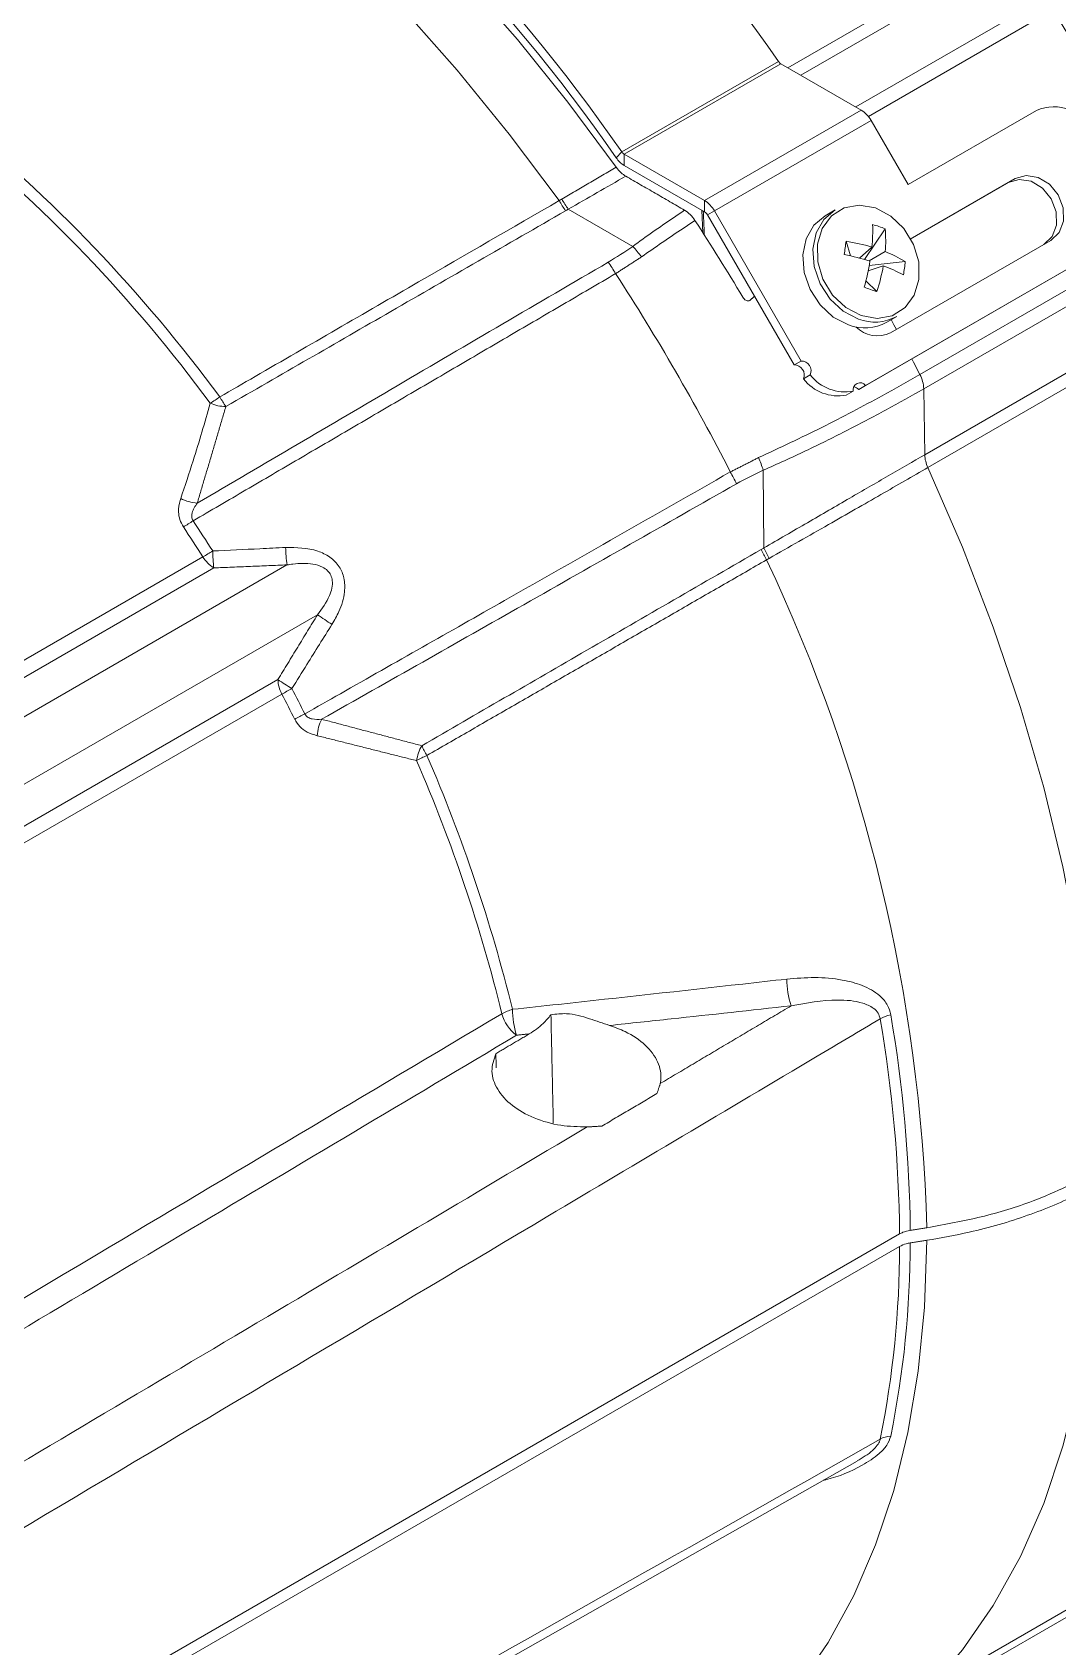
# Model space of a CAD drawing. Extents: x 11 to 120, y 2 to 94.
# Drawn here: x 87.179 to 89.863, y 71.416 to 75.643 of the extents above; entities that cross this region are included whole.
import ezdxf

# ---------------------------------------------------------------- set-up
doc = ezdxf.new("R2010")
doc.units = 0
doc.header["$MEASUREMENT"] = 0
doc.linetypes.add('SLD-Solid', pattern=[0])
doc.layers.add('OBJECT', color=7, linetype='CONTINUOUS')

msp = doc.modelspace()

# ---------------------------------------------------------------- linework, layer by layer
at = {"layer": 'OBJECT', "color": 7, "linetype": 'SLD-Solid', "lineweight": 15}
for p, q in [((89.1564, 75.5497), (89.5767, 75.7924)), ((89.6023, 75.7681), (89.1902, 75.5302)), ((89.3341, 75.4472), (89.8213, 75.7284)), ((89.8493, 75.7007), (89.367, 75.4223)), ((88.722, 75.3293), (89.1321, 75.5661)), ((88.7282, 75.3234), (89.1383, 75.5602)), ((89.3485, 75.4388), (89.1383, 75.5602)), ((88.9384, 75.2021), (89.3485, 75.4388)), ((88.9639, 75.1752), (89.374, 75.4119)), ((89.374, 75.4119), (89.4709, 75.2441)), ((89.4709, 75.2441), (89.8068, 75.438)), ((88.7071, 75.314), (88.722, 75.3293)), ((88.9384, 75.2021), (88.7282, 75.3234)), ((88.7282, 75.3234), (88.7282, 75.294)), ((88.9384, 75.1727), (88.7282, 75.294)), ((89.4762, 75.1011), (89.7509, 75.2597)), ((89.4762, 75.1011), (89.7329, 75.2493)), ((89.7329, 75.2493), (89.7509, 75.2597)), ((88.9384, 75.1727), (88.9384, 75.2021)), ((88.7502, 75.0823), (88.5817, 75.1796)), ((88.9308, 75.1771), (88.9335, 75.1176)), ((88.9639, 75.1752), (88.9459, 75.1648)), ((89.1728, 74.7717), (88.9459, 75.1648)), ((89.1908, 74.7821), (88.9639, 75.1752)), ((89.2801, 75.1777), (89.254, 75.1626)), ((89.4108, 75.1279), (89.3566, 75.0478)), ((89.502, 74.7467), (90.1759, 75.1357)), ((89.3087, 75.0956), (89.3199, 75.0574)), ((89.3417, 74.7077), (89.9888, 75.0812)), ((89.3441, 75.0513), (89.3762, 75.0805)), ((89.3597, 74.7181), (90.0068, 75.0916)), ((89.4111, 75.0684), (89.3694, 75.044)), ((89.8444, 75.0977), (89.4251, 74.8556)), ((90.186, 75.0984), (89.5121, 74.7094)), ((89.3667, 75.0186), (89.4062, 75.0313)), ((89.4632, 75.0422), (89.3693, 75.0319)), ((89.3891, 74.9639), (89.3607, 74.9917)), ((89.415, 74.8837), (89.4412, 74.8988)), ((89.5147, 74.5366), (90.1134, 74.8822)), ((89.1908, 74.7821), (89.1728, 74.7717)), ((89.215, 74.7457), (89.197, 74.7353)), ((89.9269, 74.7364), (89.5229, 74.5032)), ((89.3093, 74.6927), (89.3273, 74.7031)), ((89.3597, 74.7181), (89.3417, 74.7077)), ((89.5121, 74.7094), (89.5147, 74.5366)), ((89.0918, 74.4961), (89.0934, 74.2927)), ((84.8541, 72.6695), (87.6252, 74.2692)), ((87.6538, 74.2404), (84.8839, 72.6414)), ((84.9782, 72.593), (87.8454, 74.2483)), ((87.9253, 74.118), (85.0554, 72.4612)), ((85.0516, 72.3489), (87.8216, 73.948)), ((87.8321, 73.91), (85.0609, 72.3103)), ((89.4488, 72.4967), (86.1367, 70.5848)), ((86.1367, 70.5521), (89.4488, 72.4641)), ((90.1134, 71.625), (89.5147, 71.2794)), ((89.5229, 71.3033), (89.9269, 71.5365))]:
    msp.add_line(p, q, dxfattribs=at)
at = {"layer": 'OBJECT', "color": 7, "linetype": 'SLD-Solid', "lineweight": 15, "flags": 128}
for points in [[(85.9965, 76.8542), (86.1232, 76.8784), (86.2551, 76.8899), (86.3917, 76.8885), (86.5324, 76.8743), (86.6766, 76.8474), (86.8236, 76.8079), (86.9729, 76.7559), (87.1238, 76.6916), (87.2757, 76.6154), (87.4279, 76.5275), (87.5798, 76.4284), (87.7307, 76.3184), (87.88, 76.1981), (88.027, 76.0678), (88.1712, 75.9283), (88.3119, 75.78), (88.4485, 75.6237), (88.5804, 75.4599), (88.7071, 75.2894)], [(88.5577, 75.202), (88.4272, 75.3764), (88.2912, 75.5435), (88.1503, 75.7025), (88.0051, 75.8526), (87.8563, 75.9932), (87.7046, 76.1235), (87.5507, 76.2431), (87.3954, 76.3512), (87.2393, 76.4475), (87.0833, 76.5314), (86.9279, 76.6026), (86.7741, 76.6607), (86.6224, 76.7055), (86.4736, 76.7367), (86.3284, 76.7542), (86.1874, 76.758), (86.0514, 76.7479), (85.921, 76.7241)], [(89.7329, 75.2493), (89.7618, 75.2577), (89.7933, 75.2525), (89.8228, 75.2345), (89.8458, 75.2065), (89.8586, 75.1726), (89.8594, 75.138), (89.8481, 75.1081), (89.8264, 75.0873)], [(89.7509, 75.2597), (89.7798, 75.2681), (89.8113, 75.2629), (89.8408, 75.2449), (89.8638, 75.2169), (89.8766, 75.183), (89.8774, 75.1484), (89.8661, 75.1185), (89.8444, 75.0977)], [(89.254, 75.1626), (89.2246, 75.1378), (89.2042, 75.1023), (89.1954, 75.0598), (89.1989, 75.014), (89.2144, 74.9691), (89.2407, 74.9289), (89.2752, 74.8972), (89.3151, 74.8766)], [(89.2801, 75.1777), (89.2508, 75.1529), (89.2304, 75.1174), (89.2215, 75.0749), (89.225, 75.0291), (89.2406, 74.9842), (89.2668, 74.944), (89.3014, 74.9123), (89.3412, 74.8917)], [(89.348, 74.9008), (89.39, 74.8935), (89.4297, 74.9007), (89.4632, 74.9218), (89.4872, 74.9546), (89.4995, 74.9959), (89.4988, 75.0417), (89.4851, 75.0875), (89.4599, 75.1288), (89.4255, 75.1617), (89.3854, 75.1827), (89.3434, 75.19), (89.3038, 75.1828), (89.2702, 75.1618), (89.2462, 75.129), (89.2339, 75.0877), (89.2346, 75.0418), (89.2483, 74.996), (89.2735, 74.9547), (89.3079, 74.9219), (89.348, 74.9008)], [(89.4265, 74.8904), (89.4341, 74.8765), (89.4405, 74.8645)], [(89.4809, 74.788), (89.4853, 74.7793), (89.502, 74.7467)], [(89.9687, 72.6622), (89.9622, 72.8538), (89.9445, 73.0508), (89.9158, 73.2524), (89.8762, 73.4575), (89.8259, 73.6653), (89.7651, 73.8748), (89.6941, 74.0849), (89.6133, 74.2947), (89.5229, 74.5032)], [(89.5229, 71.3033), (89.6133, 71.4075), (89.6941, 71.5239), (89.7651, 71.6521), (89.8259, 71.7913), (89.8762, 71.941), (89.9158, 72.1004), (89.9445, 72.2689), (89.9622, 72.4455), (89.9687, 72.6295)], [(89.1007, 71.216), (89.1858, 71.316), (89.2619, 71.4275), (89.3287, 71.5499), (89.3859, 71.6828), (89.4333, 71.8254), (89.4706, 71.9772), (89.4976, 72.1374), (89.5142, 72.3053), (89.5204, 72.4801)], [(86.0285, 70.027), (86.666, 70.3882), (89.3378, 71.9021)]]:
    msp.add_lwpolyline(points, dxfattribs=at)
at = {"layer": 'OBJECT', "color": 7, "linetype": 'SLD-Solid', "lineweight": 15}
for centre, radius, start, end in [((85.1609, 72.8001), 4.8395, 34.8574, 53.6307), ((84.7508, 72.5634), 4.8395, 34.8574, 53.6307), ((84.7786, 72.5777), 4.7876, 34.8574, 53.6307), ((84.7659, 72.3854), 6.0689, 26.94751, 33.11139), ((89.1489, 75.5776), 0.0204, 214.4298, 238.5676), ((89.853, 75.3324), 0.1153, 24.8163, 113.6431), ((84.4547, 72.3221), 3.9616, 36.3743, 51.099), ((84.47, 72.3313), 3.9738, 36.3743, 51.099), ((89.3096, 75.3764), 0.0736, 28.8556, 58.0453), ((88.7388, 75.3408), 0.0204, 214.4298, 238.5676), ((88.7643, 75.3532), 0.0694, 214.4298, 238.5676), ((89.0162, 75.4722), 0.5322, 210.5136, 213.9024), ((88.9745, 75.4544), 0.4794, 211.2145, 214.976), ((88.8995, 75.1397), 0.0736, 28.8556, 58.0453), ((83.9126, 71.8933), 5.9677, 30.80363, 33.07497), ((88.9269, 75.1543), 0.0216, 28.8556, 58.0453), ((88.9585, 75.1241), 0.42, 354.0364, 2.0583), ((89.3207, 74.9201), 0.2265, 66.5662, 75.3076), ((89.1033, 75.0967), 0.3091, 354.7516, 5.7999), ((88.5387, 74.8854), 0.289, 35.8241, 42.9501), ((90.3425, 74.941), 1.0453, 171.4973, 173.4128), ((89.2313, 74.5908), 0.5106, 73.517, 81.2846), ((89.3001, 74.7832), 0.3061, 57.7971, 68.7301), ((88.2548, 74.7453), 0.5231, 30.5115, 34.4186), ((89.1497, 74.331), 0.7461, 72.719, 78.053), ((88.6755, 75.1587), 0.7053, 344.9139, 350.5885), ((88.9202, 75.1187), 0.4938, 341.7309, 349.8111), ((89.2571, 74.6336), 0.4248, 61.6827, 69.4531), ((89.2341, 75.0549), 0.2295, 348.0887, 356.8214), ((83.8385, 71.85), 5.8033, 27.07702, 33.00131), ((89.671, 75.8324), 0.9131, 249.8536, 252.0202), ((89.3835, 75.0026), 0.1187, 249.1349, 299.0506), ((89.3574, 74.9875), 0.1187, 249.1349, 299.0506), ((89.3908, 74.9289), 0.0809, 225.2472, 295.0434), ((89.1735, 74.746), 0.0257, 335.5131, 91.6207), ((89.1915, 74.7564), 0.0257, 335.5131, 91.6207), ((89.2882, 74.8066), 0.1158, 218.0043, 280.4551), ((89.3062, 74.817), 0.1158, 218.0043, 280.4551), ((89.4248, 74.7057), 0.0874, 2.3953, 27.9368), ((87.4901, 74.9351), 0.3054, 300.344, 305.9853), ((88.1346, 74.9633), 0.5404, 210.6261, 213.7808), ((89.3453, 74.7068), 0.0184, 37.8552, 191.4554), ((89.325, 74.6916), 0.0232, 43.8649, 81.1845), ((87.6869, 74.7704), 0.1076, 246.7406, 269.2238), ((88.815, 74.4125), 0.2891, 16.8027, 23.7807), ((89.5997, 74.5398), 0.0851, 182.1755, 205.4884), ((88.5442, 74.2309), 0.5301, 25.6874, 29.4626), ((87.618, 74.5209), 0.1111, 242.7785, 266.1738), ((87.2922, 74.8324), 0.5607, 300.1874, 303.2626), ((83.7063, 71.7754), 4.6451, 32.4713, 33.6268), ((83.72, 71.7833), 4.6594, 32.4713, 33.6268), ((87.2131, 74.9793), 0.821, 300.1273, 302.2279), ((87.6997, 74.3146), 0.0872, 211.3843, 238.2804), ((88.4038, 74.3109), 0.7533, 181.9862, 185.3672), ((88.4304, 74.3198), 0.5893, 182.4958, 186.9728), ((89.5707, 74.5272), 0.5399, 206.2218, 209.4714), ((89.5347, 74.5), 0.4876, 205.1666, 208.764), ((85.1186, 72.381), 4.4038, 1.7148, 25.2792), ((88.2848, 74.6147), 0.6131, 234.1086, 238.3564), ((87.9093, 73.9518), 0.0878, 182.4367, 208.3975), ((88.2804, 74.6255), 0.8182, 235.8909, 238.9557), ((88.2202, 73.2339), 0.7796, 117.6484, 119.8605), ((83.7216, 71.7809), 4.6592, 26.4781, 27.3912), ((83.7079, 71.773), 4.6449, 26.4781, 27.3912), ((88.153, 73.3423), 0.5782, 116.8307, 119.813), ((88.0371, 73.7941), 0.1127, 153.5896, 176.3808), ((88.2927, 73.7209), 0.1089, 150.261, 172.1247), ((88.6895, 74.0183), 0.5484, 206.3405, 209.3598), ((88.3361, 73.4699), 0.306, 114.0207, 119.6513), ((84.3563, 72.0774), 4.1722, 13.8093, 23.4219), ((84.3714, 72.0859), 4.185, 13.8093, 23.4219), ((89.3925, 73.1668), 0.239, 180.6689, 197.749), ((88.4724, 72.958), 0.1321, 106.2696, 119.2313), ((88.679, 73.089), 0.2436, 180.9854, 197.1952), ((88.5049, 73.0981), 0.1001, 194.3771, 234.1574), ((89.451, 72.9647), 0.1091, 103.4517, 119.0967), ((85.9387, 72.4642), 3.5102, 0.5313, 9.7724), ((85.9574, 72.4734), 3.5193, 0.5305, 9.7724), ((86.915, 72.4642), 2.5337, 348.5093, 359.9974), ((86.9362, 72.4734), 2.5403, 348.5094, 359.9983), ((89.4291, 71.9028), 0.0647, 93.1025, 118.811)]:
    msp.add_arc(centre, radius, start, end, dxfattribs=at)
for points in [[(88.5645, 75.2059), (88.7071, 75.2894)], [(88.8862, 75.1769), (88.732, 75.266)], [(88.5577, 75.202), (88.5645, 75.2059)], [(88.773, 75.0545), (88.7055, 75.0108)], [(88.7055, 75.0108), (87.5997, 74.3636)], [(89.0688, 74.9519), (89.0592, 74.9427)], [(87.6854, 74.6629), (87.6106, 74.4101)], [(89.0057, 74.4916), (89.0796, 74.5291)], [(89.1007, 74.2616), (88.2116, 73.7494)], [(89.1073, 74.2654), (89.1007, 74.2616)], [(87.8454, 74.2483), (87.6538, 74.2404)], [(87.8216, 73.948), (87.9253, 74.118)], [(87.9361, 73.8442), (88.1981, 73.7749)], [(88.1847, 73.7358), (87.9246, 73.8012)], [(88.8225, 72.8907), (89.1648, 73.0939)], [(88.5362, 73.0704), (88.5425, 72.7867)], [(88.4794, 73.0204), (88.3919, 72.9687)], [(88.4794, 73.0204), (88.4463, 73.017)], [(88.3919, 72.9687), (88.3933, 72.9314)], [(88.8138, 72.8642), (88.8225, 72.8907)], [(88.6695, 72.7791), (88.8138, 72.8642)], [(88.6309, 72.7769), (88.6695, 72.7791)], [(89.5204, 72.5128), (89.4765, 72.506)], [(89.4765, 72.4733), (89.5204, 72.4801)]]:
    msp.add_open_spline(points, degree=1, dxfattribs=at)
for points, knots in [([(88.7071, 75.2894), (88.7113, 75.2842), (88.719, 75.2745), (88.7279, 75.2686), (88.732, 75.266)], [0, 0, 0, 0, 0.540768, 1, 1, 1, 1]), ([(88.732, 75.266), (88.6822, 75.2373), (88.6324, 75.2087), (88.5817, 75.1796), (88.5817, 75.1796)], [0, 0, 0, 0, 0.999987, 1, 1, 1, 1]), ([(87.6696, 74.688), (87.7004, 74.7059), (87.8738, 74.8063), (88.1699, 74.9776), (88.4351, 75.131), (88.5577, 75.202)], [0, 0, 0, 0, 0.104198, 0.585846, 1, 1, 1, 1]), ([(88.5745, 75.1753), (88.4221, 75.0875), (88.1258, 74.9167), (87.8294, 74.7459), (87.6854, 74.6629)], [0, 0, 0, 0, 0.514049, 1, 1, 1, 1]), ([(88.5817, 75.1796), (88.5817, 75.1796), (88.5793, 75.1781), (88.5769, 75.1767), (88.5745, 75.1753)], [0, 0, 0, 0, 0.00028, 1, 1, 1, 1]), ([(88.7502, 75.0823), (88.7502, 75.0823), (88.7852, 75.1078), (88.8309, 75.1398), (88.8759, 75.1701), (88.8862, 75.1769)], [0, 0, 0, 0, 0.000014, 0.773396, 1, 1, 1, 1]), ([(88.9132, 75.1501), (88.9028, 75.1432), (88.8564, 75.1127), (88.8094, 75.0799), (88.773, 75.0545)], [0, 0, 0, 0, 0.224509, 1, 1, 1, 1]), ([(88.9132, 75.1501), (88.9093, 75.1555), (88.9011, 75.1667), (88.8912, 75.1734), (88.8862, 75.1769)], [0, 0, 0, 0, 0.484766, 1, 1, 1, 1]), ([(88.9349, 75.1747), (88.9356, 75.1578), (88.9366, 75.1365), (88.9376, 75.1151), (88.9378, 75.1108)], [0, 0, 0, 0, 0.793889, 1, 1, 1, 1]), ([(88.6863, 75.0409), (88.708, 75.0543), (88.7297, 75.0676), (88.7502, 75.0823), (88.7502, 75.0823)], [0, 0, 0, 0, 0.999969, 1, 1, 1, 1]), ([(87.6106, 74.4101), (87.785, 74.5126), (88.1433, 74.7233), (88.5021, 74.9332), (88.6863, 75.0409)], [0, 0, 0, 0, 0.486656, 1, 1, 1, 1]), ([(89.0592, 74.9427), (89.0583, 74.9419), (89.0566, 74.9404), (89.0532, 74.9394), (89.0497, 74.9396), (89.0458, 74.9412), (89.0417, 74.9444), (89.0395, 74.9477), (89.0384, 74.9493)], [0, 0, 0, 0, 0.13998, 0.280619, 0.41212, 0.549238, 0.769119, 1, 1, 1, 1]), ([(89.0796, 74.5291), (89.1355, 74.5553), (89.2489, 74.6084), (89.3897, 74.683), (89.4695, 74.7283), (89.502, 74.7467)], [0, 0, 0, 0, 0.365392, 0.741453, 1, 1, 1, 1]), ([(89.5121, 74.7094), (89.5121, 74.7094), (89.4807, 74.6913), (89.4148, 74.6543), (89.3107, 74.5995), (89.2028, 74.5461), (89.1294, 74.5125), (89.0918, 74.4961), (89.0918, 74.4961)], [0, 0, 0, 0, 0.000005, 0.258899, 0.517794, 0.757464, 0.999995, 1, 1, 1, 1]), ([(87.5672, 74.4221), (87.5783, 74.455), (87.6063, 74.5381), (87.6301, 74.6213), (87.6444, 74.6716)], [0, 0, 0, 0, 0.396331, 1, 1, 1, 1]), ([(89.0934, 74.2927), (89.0934, 74.2927), (89.1317, 74.3149), (89.2081, 74.3592), (89.3175, 74.4226), (89.4207, 74.4823), (89.4842, 74.5189), (89.5147, 74.5366), (89.5147, 74.5366)], [0, 0, 0, 0, 0.000005, 0.254673, 0.509343, 0.752571, 0.999995, 1, 1, 1, 1]), ([(87.8921, 73.8583), (87.9231, 73.8759), (88.0973, 73.9748), (88.4687, 74.1854), (88.8087, 74.3793), (89.0057, 74.4916)], [0, 0, 0, 0, 0.083466, 0.469044, 1, 1, 1, 1]), ([(89.0918, 74.4961), (89.0918, 74.4961), (89.0681, 74.4855), (89.045, 74.4731), (89.0219, 74.4607)], [0, 0, 0, 0, 0.00003, 1, 1, 1, 1]), ([(89.5229, 74.5032), (89.4827, 74.48), (89.4012, 74.433), (89.2604, 74.3524), (89.1595, 74.2951), (89.1073, 74.2654)], [0, 0, 0, 0, 0.319105, 0.647495, 1, 1, 1, 1]), ([(89.0219, 74.4607), (88.8363, 74.355), (88.4746, 74.1492), (88.1125, 73.9441), (87.9361, 73.8442)], [0, 0, 0, 0, 0.513008, 1, 1, 1, 1]), ([(87.5741, 74.3477), (87.5707, 74.354), (87.5638, 74.3666), (87.5603, 74.3911), (87.563, 74.4094), (87.5667, 74.4205), (87.5672, 74.4221)], [0, 0, 0, 0, 0.254855, 0.50863, 0.928589, 1, 1, 1, 1]), ([(87.6106, 74.4101), (87.6051, 74.402), (87.5981, 74.3916), (87.5955, 74.3765), (87.5964, 74.3691), (87.5988, 74.3651), (87.5997, 74.3636)], [0, 0, 0, 0, 0.580897, 0.740076, 0.900892, 1, 1, 1, 1]), ([(87.651, 74.2848), (87.6922, 74.2867), (87.7558, 74.2896), (87.8193, 74.2929), (87.8416, 74.2941)], [0, 0, 0, 0, 0.648493, 1, 1, 1, 1]), ([(87.8416, 74.2941), (87.8704, 74.2938), (87.9111, 74.2932), (87.9586, 74.2702), (87.9833, 74.2455), (87.9966, 74.2129), (87.9976, 74.1717), (87.9848, 74.1301), (87.9695, 74.1036), (87.9631, 74.0927)], [0, 0, 0, 0, 0.269459, 0.38121, 0.493906, 0.593567, 0.708386, 0.879636, 1, 1, 1, 1]), ([(88.1981, 73.7749), (88.3421, 73.8582), (88.6382, 74.0295), (88.9343, 74.2007), (89.0864, 74.2886)], [0, 0, 0, 0, 0.486388, 1, 1, 1, 1]), ([(89.0864, 74.2886), (89.0887, 74.29), (89.0911, 74.2913), (89.0934, 74.2927), (89.0934, 74.2927)], [0, 0, 0, 0, 0.99971, 1, 1, 1, 1]), ([(87.9253, 74.118), (87.9371, 74.1339), (87.953, 74.1552), (87.9635, 74.1871), (87.9651, 74.2057), (87.9607, 74.2217), (87.9518, 74.2343), (87.9357, 74.2451), (87.9046, 74.2536), (87.8729, 74.2525), (87.8505, 74.2491), (87.8454, 74.2483)], [0, 0, 0, 0, 0.248555, 0.333335, 0.418738, 0.477068, 0.535602, 0.604493, 0.713168, 0.934338, 1, 1, 1, 1]), ([(87.9631, 74.0927), (87.9412, 74.0578), (87.9061, 74.0018), (87.8714, 73.9456), (87.8584, 73.9245)], [0, 0, 0, 0, 0.624896, 1, 1, 1, 1]), ([(87.9246, 73.8012), (87.9156, 73.8038), (87.8996, 73.8084), (87.8784, 73.8234), (87.8697, 73.8373), (87.8656, 73.844)], [0, 0, 0, 0, 0.395775, 0.712487, 1, 1, 1, 1]), ([(87.8921, 73.8583), (87.8932, 73.8563), (87.8954, 73.8525), (87.902, 73.8477), (87.9157, 73.843), (87.9277, 73.8437), (87.9361, 73.8442)], [0, 0, 0, 0, 0.128041, 0.255391, 0.47932, 1, 1, 1, 1]), ([(88.4354, 73.0848), (88.4756, 73.0891), (88.6767, 73.1109), (88.916, 73.1373), (89.1151, 73.1597), (89.1535, 73.164)], [0, 0, 0, 0, 0.167872, 0.839364, 1, 1, 1, 1]), ([(89.1535, 73.164), (89.178, 73.166), (89.2269, 73.17), (89.2937, 73.1642), (89.3521, 73.1491), (89.3932, 73.1263), (89.4181, 73.098), (89.4233, 73.0791), (89.4256, 73.0708)], [0, 0, 0, 0, 0.227374, 0.454238, 0.628217, 0.803357, 0.912623, 1, 1, 1, 1]), ([(89.1648, 73.0939), (89.0603, 73.0825), (88.9021, 73.0652), (88.7437, 73.0483), (88.6899, 73.0426)], [0, 0, 0, 0, 0.660515, 1, 1, 1, 1]), ([(89.398, 73.06), (89.3965, 73.065), (89.3933, 73.0761), (89.3775, 73.0912), (89.3423, 73.1064), (89.2688, 73.1128), (89.2054, 73.1012), (89.1648, 73.0939)], [0, 0, 0, 0, 0.062411, 0.139207, 0.265334, 0.530913, 1, 1, 1, 1]), ([(85.5126, 71.351), (85.5417, 71.3684), (85.6873, 71.4549), (86.2988, 71.8186), (87.2349, 72.3754), (88.0543, 72.8629), (88.4079, 73.0733)], [0, 0, 0, 0, 0.030171, 0.150856, 0.633595, 1, 1, 1, 1]), ([(89.398, 73.06), (89.3431, 73.0274), (89.0532, 72.8551), (87.9385, 72.1926), (86.8785, 71.5628), (86.0536, 71.0728)], [0, 0, 0, 0, 0.049218, 0.260105, 1, 1, 1, 1]), ([(88.5362, 73.0704), (88.5296, 73.0626), (88.5121, 73.0416), (88.492, 73.0286), (88.4794, 73.0204)], [0, 0, 0, 0, 0.372317, 1, 1, 1, 1]), ([(88.6899, 73.0426), (88.6724, 73.0485), (88.6355, 73.0609), (88.5835, 73.0766), (88.5497, 73.0722), (88.5362, 73.0704)], [0, 0, 0, 0, 0.350763, 0.739166, 1, 1, 1, 1]), ([(88.6899, 73.0426), (88.7037, 73.0376), (88.7397, 73.0245), (88.7865, 72.9922), (88.8195, 72.9477), (88.826, 72.9122), (88.823, 72.8937), (88.8225, 72.8907)], [0, 0, 0, 0, 0.162695, 0.424831, 0.687546, 0.950209, 1, 1, 1, 1]), ([(88.4463, 73.017), (88.1625, 72.848), (87.5755, 72.4986), (86.6105, 71.9241), (85.9292, 71.5187), (85.5512, 71.2937)], [0, 0, 0, 0, 0.294131, 0.608268, 1, 1, 1, 1]), ([(88.6309, 72.7769), (88.6078, 72.7774), (88.5597, 72.7785), (88.4903, 72.7986), (88.4319, 72.8316), (88.3932, 72.8746), (88.3765, 72.9227), (88.3868, 72.9534), (88.3919, 72.9687)], [0, 0, 0, 0, 0.156109, 0.324409, 0.493191, 0.662433, 0.831758, 1, 1, 1, 1]), ([(86.3437, 71.4194), (86.5239, 71.5264), (87.0077, 71.8135), (87.7701, 72.266), (88.3523, 72.6115), (88.6309, 72.7769)], [0, 0, 0, 0, 0.236338, 0.634505, 1, 1, 1, 1]), ([(89.5204, 72.5128), (89.5682, 72.5216), (89.665, 72.5393), (89.8203, 72.5868), (89.9138, 72.6343), (89.9687, 72.6622)], [0, 0, 0, 0, 0.287513, 0.581795, 1, 1, 1, 1]), ([(89.9687, 72.6295), (89.952, 72.6203), (89.8953, 72.5889), (89.7848, 72.5429), (89.6494, 72.5029), (89.5577, 72.4867), (89.5204, 72.4801)], [0, 0, 0, 0, 0.132965, 0.450433, 0.777108, 1, 1, 1, 1]), ([(89.4765, 72.506), (89.4699, 72.5046), (89.4596, 72.5025), (89.4516, 72.4982), (89.4488, 72.4967)], [0, 0, 0, 0, 0.64356, 1, 1, 1, 1]), ([(89.4488, 72.4641), (89.4541, 72.4667), (89.4625, 72.4708), (89.4729, 72.4727), (89.4765, 72.4733)], [0, 0, 0, 0, 0.64356, 1, 1, 1, 1]), ([(86.0536, 70.066), (86.1124, 70.0993), (86.4063, 70.2657), (87.5212, 70.8967), (88.5771, 71.4947), (89.398, 71.9595)], [0, 0, 0, 0, 0.052722, 0.263609, 1, 1, 1, 1]), ([(89.4256, 71.9674), (89.4228, 71.9593), (89.4171, 71.9432), (89.3914, 71.916), (89.3397, 71.8827), (89.2872, 71.8603), (89.2519, 71.8524), (89.2488, 71.8517)], [0, 0, 0, 0, 0.143825, 0.286944, 0.531668, 0.959785, 1, 1, 1, 1]), ([(89.3374, 71.9026), (89.3519, 71.911), (89.3722, 71.9228), (89.3906, 71.9427), (89.3964, 71.9531), (89.3977, 71.9583), (89.398, 71.9595)], [0, 0, 0, 0, 0.539764, 0.759334, 0.946997, 1, 1, 1, 1])]:
    msp.add_open_spline(points, degree=3, knots=knots, dxfattribs=at)

doc.saveas('drawing.dxf')
